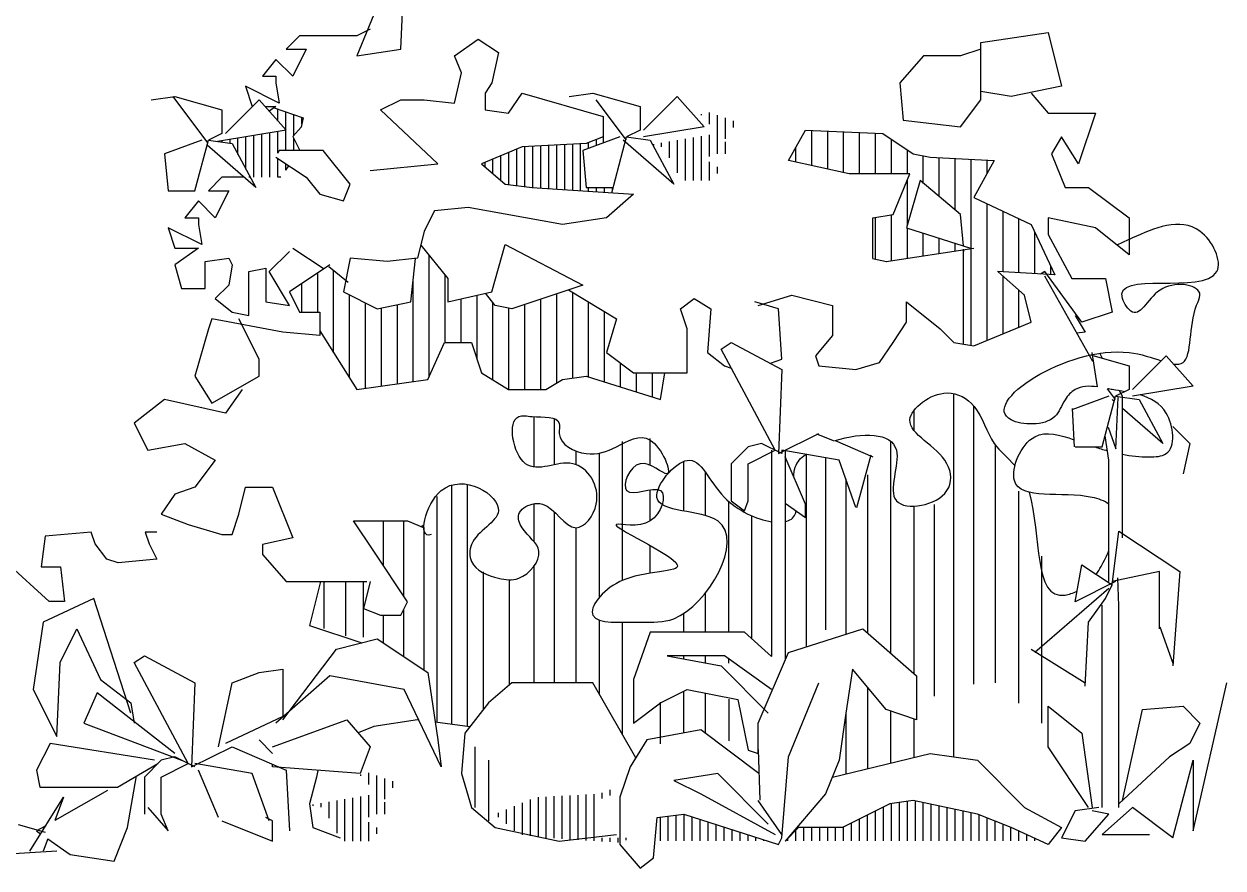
# Model space of a CAD drawing. Extents: x -15.8 to -8, y 56.1 to 69.5.
# Drawn here: x -13.434 to -11.046, y 61.356 to 63.038 of the extents above; entities that cross this region are included whole.
import ezdxf

# ---------------------------------------------------------------- set-up
doc = ezdxf.new("R2010")
doc.units = 0
doc.header["$LTSCALE"] = 0.01
doc.header["$MEASUREMENT"] = 0
doc.layers.add('MUEBLES', color=30, linetype='CONTINUOUS')
pattern_1 = [(90, (-142.3259, -85.999382), (-0.03175, 2e-18), [])]
pattern_2 = [(90, (-142.3259, -85.999382), (-0.015875, 1e-18), [])]

msp = doc.modelspace()

# ---------------------------------------------------------------- hatches: boundary and pattern name
at = {"layer": 'MUEBLES'}
h = msp.add_hatch(dxfattribs=at)
h.set_pattern_fill('LINE', color=256, scale=0.005, angle=90, style=0)
h.set_pattern_definition(pattern_2)
h.paths.add_polyline_path([(-12.9258, 62.786), (-12.8851, 62.786), (-12.8989, 62.8136), (-12.8826, 62.8321), (-12.878, 62.8507), (-12.936, 62.8708), (-12.9458, 62.8638), (-12.9124, 62.8263), (-13.0488, 62.8036), (-13.0199, 62.7995), (-12.9837, 62.7323), (-12.9229, 62.7323), (-12.9067, 62.7554), (-12.9326, 62.7726)])
h = msp.add_hatch(dxfattribs=at)
h.set_pattern_fill('LINE', color=256, scale=0.005, angle=90, style=0)
h.set_pattern_definition([(90, (-141.46602, -86.006094), (-0.015875, 1e-18), [])])
h.paths.add_polyline_path([(-12.066, 62.7793), (-12.0252, 62.7793), (-12.039, 62.8069), (-12.0228, 62.8254), (-12.0181, 62.8439), (-12.0761, 62.8641), (-12.0859, 62.8571), (-12.0525, 62.8196), (-12.1889, 62.7969), (-12.16, 62.7927), (-12.1238, 62.7256), (-12.063, 62.7256), (-12.0468, 62.7487), (-12.0727, 62.7659)])
h = msp.add_hatch(dxfattribs=at)
h.set_pattern_fill('LINE', color=256, scale=0.01, angle=90, style=0)
h.set_pattern_definition(pattern_1)
h.paths.add_polyline_path([(-11.5635, 62.5881), (-11.5635, 62.4003), (-11.542, 62.3967), (-11.4278, 62.4437), (-11.4412, 62.4974), (-11.494, 62.5443), (-11.4093, 62.5393), (-11.4009, 62.5444), (-11.3966, 62.5386), (-11.3807, 62.5377), (-11.4278, 62.6383), (-11.542, 62.6921), (-11.5017, 62.7659), (-11.6293, 62.7726), (-11.6629, 62.7793), (-11.7233, 62.8196), (-11.8779, 62.8263), (-11.9114, 62.7659), (-11.7905, 62.739), (-11.6696, 62.739), (-11.7032, 62.6585), (-11.7435, 62.6518), (-11.7435, 62.5708), (-11.7159, 62.5646)])
h.paths.add_polyline_path([(-11.6763, 62.6316), (-11.6494, 62.7256), (-11.5688, 62.6585), (-11.5631, 62.5959)], flags=16)
h = msp.add_hatch(dxfattribs=at)
h.set_pattern_fill('LINE', color=256, scale=0.005, angle=90, style=0)
h.set_pattern_definition(pattern_2)
h.paths.add_polyline_path([(-12.4421, 62.7927), (-12.5228, 62.7592), (-12.4757, 62.7189), (-12.422, 62.7122), (-12.2636, 62.7016), (-12.2608, 62.7122), (-12.3145, 62.7122), (-12.3212, 62.786), (-12.2809, 62.8007), (-12.2809, 62.8129), (-12.3145, 62.7995)])
h = msp.add_hatch(dxfattribs=at)
h.set_pattern_fill('LINE', color=256, scale=0.01, angle=90, style=0)
h.set_pattern_definition(pattern_1)
h.paths.add_polyline_path([(-12.6302, 62.3296), (-12.5967, 62.4034), (-12.5429, 62.4034), (-12.5228, 62.343), (-12.469, 62.3094), (-12.3951, 62.3094), (-12.3615, 62.3296), (-12.3145, 62.3363), (-12.1667, 62.2893), (-12.1578, 62.343), (-12.2003, 62.343), (-12.2205, 62.343), (-12.2742, 62.3833), (-12.2541, 62.4504), (-12.35, 62.5079), (-12.4623, 62.4705), (-12.4959, 62.4772), (-12.5151, 62.5012), (-12.5899, 62.484), (-12.5899, 62.5309), (-12.644, 62.5969), (-12.6504, 62.5712), (-12.6542, 62.5708), (-12.6638, 62.484), (-12.731, 62.4705), (-12.7982, 62.5041), (-12.7936, 62.5272), (-12.8283, 62.5556), (-12.9057, 62.5041), (-12.8855, 62.4638), (-12.8452, 62.4638), (-12.8452, 62.4263), (-12.7713, 62.3094)])
h = msp.add_hatch(dxfattribs=at)
h.set_pattern_fill('LINE', color=256, scale=0.005, angle=90, style=0)
h.set_pattern_definition([(90, (-142.144517, -87.32179), (-0.015875, 1e-18), [])])
h.paths.add_polyline_path([(-12.7444, 61.4636), (-12.7037, 61.4636), (-12.7175, 61.4912), (-12.7013, 61.5097), (-12.6966, 61.5282), (-12.7546, 61.5484), (-12.7644, 61.5414), (-12.731, 61.5039), (-12.8674, 61.4812), (-12.8385, 61.477), (-12.8023, 61.4099), (-12.7415, 61.4099), (-12.7253, 61.433), (-12.7512, 61.4502)])
h = msp.add_hatch(dxfattribs=at)
h.set_pattern_fill('LINE', color=256, scale=0.005, angle=90, style=0)
h.set_pattern_definition([(90, (-142.299029, -87.29494), (-0.015875, 1e-18), [])])
h.paths.add_polyline_path([(-12.2944, 61.4905), (-12.2541, 61.5051), (-12.2541, 61.5173), (-12.2876, 61.5039), (-12.4153, 61.4972), (-12.4959, 61.4636), (-12.4489, 61.4233), (-12.3951, 61.4166), (-12.2367, 61.4061), (-12.2339, 61.4166), (-12.2876, 61.4166)])
h = msp.add_hatch(dxfattribs=at)
h.set_pattern_fill('LINE', color=256, scale=0.005, angle=90, style=0)
h.set_pattern_definition(pattern_2)
h.paths.add_polyline_path([(-11.7099, 61.4838), (-11.804, 61.4368), (-11.8913, 61.4368), (-11.9174, 61.4107), (-11.4107, 61.4107), (-11.4681, 61.4368), (-11.5352, 61.4636), (-11.6629, 61.4905)])
h = msp.add_hatch(dxfattribs=at)
h.set_pattern_fill('LINE', color=256, scale=0.005, angle=90, style=0)
h.set_pattern_definition(pattern_2)
h.paths.add_polyline_path([(-11.955, 61.4107), (-12.1197, 61.4636), (-12.1734, 61.4569), (-12.1773, 61.4107)])

# ---------------------------------------------------------------- linework, layer by layer
for p, q in [((-12.684, 62.9874), (-12.6773, 63.1351)), ((-12.7109, 63.1217), (-12.7713, 62.974)), ((-12.8855, 63.0143), (-12.9124, 62.9874)), ((-12.8318, 63.0143), (-12.8855, 63.0143)), ((-12.7713, 63.0143), (-12.8318, 63.0143)), ((-12.7445, 63.0277), (-12.7713, 63.0143)), ((-11.5285, 63.0008), (-11.3942, 63.021)), ((-11.3942, 63.021), (-11.3673, 62.9136)), ((-12.9124, 62.9874), (-12.8721, 62.9874)), ((-12.8721, 62.9874), (-12.899, 62.9337)), ((-12.7713, 62.974), (-12.684, 62.9874)), ((-12.5765, 62.974), (-12.5295, 63.0075)), ((-12.5295, 63.0075), (-12.4892, 62.9807)), ((-11.5285, 62.9874), (-11.5688, 62.974)), ((-11.5285, 62.8867), (-11.5285, 63.0008)), ((-12.9326, 62.9673), (-12.9594, 62.9337)), ((-12.899, 62.9337), (-12.9326, 62.9673)), ((-12.5631, 62.9404), (-12.5765, 62.974)), ((-12.4892, 62.9807), (-12.5026, 62.9203)), ((-11.6427, 62.974), (-11.6898, 62.9203)), ((-11.5688, 62.974), (-11.6427, 62.974)), ((-12.5765, 62.88), (-12.5631, 62.9404)), ((-12.9594, 62.9337), (-12.9326, 62.9337)), ((-12.9326, 62.9337), (-12.9326, 62.9203)), ((-12.9326, 62.9203), (-12.9258, 62.88)), ((-12.5026, 62.9203), (-12.516, 62.9001)), ((-11.6898, 62.9203), (-11.683, 62.8464)), ((-13.1811, 62.8867), (-13.1341, 62.8934)), ((-13.0682, 62.8012), (-13.1371, 62.893)), ((-13.1341, 62.8934), (-13.04, 62.8666)), ((-12.9258, 62.88), (-12.993, 62.9136)), ((-12.993, 62.9136), (-12.9796, 62.8733)), ((-12.516, 62.9001), (-12.516, 62.8666)), ((-12.469, 62.8599), (-12.4421, 62.9001)), ((-12.4421, 62.9001), (-12.2809, 62.8532)), ((-12.3481, 62.8934), (-12.3011, 62.9001)), ((-12.3011, 62.9001), (-12.207, 62.8733)), ((-12.2003, 62.8263), (-12.1331, 62.8934)), ((-12.1331, 62.8934), (-12.0794, 62.833)), ((-11.4681, 62.8934), (-11.5285, 62.9035)), ((-11.3673, 62.9136), (-11.4681, 62.8934)), ((-11.4278, 62.9001), (-11.3942, 62.8599)), ((-13.0333, 62.8196), (-12.9661, 62.8867)), ((-12.9661, 62.8867), (-12.9124, 62.8263)), ((-12.9542, 62.8733), (-12.9326, 62.8733)), ((-12.9326, 62.8733), (-12.9458, 62.8638)), ((-12.936, 62.8708), (-12.878, 62.8507)), ((-12.7243, 62.8666), (-12.684, 62.8867)), ((-12.684, 62.8867), (-12.637, 62.8867)), ((-12.637, 62.8867), (-12.5765, 62.88)), ((-12.2339, 62.8062), (-12.2944, 62.8867)), ((-12.207, 62.8733), (-12.207, 62.8263)), ((-11.5688, 62.833), (-11.5285, 62.8867)), ((-13.04, 62.8666), (-13.04, 62.8196)), ((-12.878, 62.8507), (-12.8826, 62.8321)), ((-12.6101, 62.7592), (-12.7243, 62.8666)), ((-12.516, 62.8666), (-12.469, 62.8599)), ((-12.2809, 62.8532), (-12.2809, 62.8007)), ((-11.683, 62.8464), (-11.5688, 62.833)), ((-11.3942, 62.8599), (-11.3001, 62.8599)), ((-11.3001, 62.8599), (-11.3337, 62.7592)), ((-12.9124, 62.8263), (-13.0488, 62.8036)), ((-12.8826, 62.8321), (-12.8989, 62.8136)), ((-12.207, 62.8263), (-12.2339, 62.8129)), ((-12.0794, 62.833), (-12.2003, 62.8129)), ((-11.9114, 62.7659), (-11.8779, 62.8263)), ((-11.8779, 62.8263), (-11.7233, 62.8196)), ((-13.0803, 62.8062), (-13.1542, 62.7793)), ((-13.0938, 62.7055), (-13.0669, 62.8062)), ((-12.9729, 62.7122), (-13.0696, 62.796)), ((-13.04, 62.8196), (-13.0669, 62.8062)), ((-13.0669, 62.8062), (-13.0199, 62.7995)), ((-13.0199, 62.7995), (-12.9729, 62.7122)), ((-12.8989, 62.8136), (-12.885, 62.7858)), ((-12.3145, 62.7995), (-12.4421, 62.7927)), ((-12.2473, 62.8129), (-12.3212, 62.786)), ((-12.2809, 62.8129), (-12.3145, 62.7995)), ((-12.2636, 62.7016), (-12.2339, 62.8129)), ((-12.1398, 62.7189), (-12.2406, 62.8062)), ((-12.2339, 62.8129), (-12.1869, 62.8062)), ((-12.1869, 62.8062), (-12.1398, 62.7189)), ((-11.7233, 62.8196), (-11.6629, 62.7793)), ((-11.3673, 62.8129), (-11.3875, 62.7793)), ((-11.3337, 62.7592), (-11.3673, 62.8129)), ((-13.1542, 62.7793), (-13.1475, 62.7055)), ((-12.9326, 62.7726), (-12.8721, 62.7323)), ((-12.9258, 62.786), (-12.9288, 62.7801)), ((-12.8385, 62.786), (-12.9258, 62.786)), ((-12.7848, 62.7189), (-12.8385, 62.786)), ((-12.4421, 62.7927), (-12.5228, 62.7592)), ((-12.3212, 62.786), (-12.3145, 62.7122)), ((-11.6629, 62.7793), (-11.6293, 62.7726)), ((-11.6293, 62.7726), (-11.5017, 62.7659)), ((-11.3875, 62.7793), (-11.3606, 62.7122)), ((-12.9129, 62.7466), (-12.9067, 62.7554)), ((-12.7445, 62.7458), (-12.6101, 62.7592)), ((-12.5228, 62.7592), (-12.4757, 62.7189)), ((-11.7905, 62.739), (-11.9114, 62.7659)), ((-11.5017, 62.7659), (-11.542, 62.6921)), ((-13.04, 62.7323), (-13.0669, 62.7055)), ((-12.9961, 62.7323), (-13.04, 62.7323)), ((-12.9837, 62.7323), (-12.9863, 62.7323)), ((-12.9229, 62.7323), (-12.9288, 62.7323)), ((-12.8721, 62.7323), (-12.8452, 62.6988)), ((-11.6696, 62.739), (-11.7905, 62.739)), ((-11.7032, 62.6585), (-11.6696, 62.739)), ((-11.6494, 62.7256), (-11.6763, 62.6316)), ((-11.5688, 62.6585), (-11.6494, 62.7256)), ((-13.1475, 62.7055), (-13.0938, 62.7055)), ((-13.0669, 62.7055), (-13.0266, 62.7055)), ((-13.0266, 62.7055), (-13.0535, 62.6518)), ((-12.7982, 62.6853), (-12.7848, 62.7189)), ((-12.4757, 62.7189), (-12.422, 62.7122)), ((-12.422, 62.7122), (-12.2205, 62.6988)), ((-12.3145, 62.7122), (-12.2608, 62.7122)), ((-11.3606, 62.7122), (-11.3136, 62.7122)), ((-11.3136, 62.7122), (-11.2329, 62.6518)), ((-13.0871, 62.6853), (-13.1139, 62.6518)), ((-13.0535, 62.6518), (-13.0871, 62.6853)), ((-12.8452, 62.6988), (-12.7982, 62.6853)), ((-12.2205, 62.6988), (-12.2742, 62.6518)), ((-11.542, 62.6921), (-11.4278, 62.6383)), ((-12.6168, 62.6652), (-12.637, 62.6249)), ((-12.5496, 62.6719), (-12.6168, 62.6652)), ((-12.3615, 62.6383), (-12.5496, 62.6719)), ((-11.7435, 62.6518), (-11.7032, 62.6585)), ((-11.5631, 62.5959), (-11.5688, 62.6585)), ((-13.0803, 62.5981), (-13.1475, 62.6316)), ((-13.1475, 62.6316), (-13.1341, 62.5914)), ((-13.1139, 62.6518), (-13.0871, 62.6518)), ((-13.0871, 62.6518), (-13.0871, 62.6383)), ((-13.0871, 62.6383), (-13.0803, 62.5981)), ((-12.2742, 62.6518), (-12.3615, 62.6383)), ((-11.7435, 62.5712), (-11.7435, 62.6518)), ((-11.6763, 62.6316), (-11.5487, 62.5914)), ((-11.4278, 62.6383), (-11.3807, 62.5377)), ((-11.3942, 62.6518), (-11.3942, 62.6182)), ((-11.3001, 62.6316), (-11.3942, 62.6518)), ((-11.2329, 62.5779), (-11.3001, 62.6316)), ((-11.2329, 62.6518), (-11.2329, 62.5779)), ((-12.637, 62.6249), (-12.6504, 62.5712)), ((-11.3942, 62.6182), (-11.3471, 62.5309)), ((-13.1341, 62.5914), (-13.0871, 62.5914)), ((-13.0871, 62.5914), (-13.1341, 62.5578)), ((-12.946, 62.5444), (-12.9057, 62.5846)), ((-12.899, 62.5914), (-12.8385, 62.5511)), ((-12.644, 62.5969), (-12.5899, 62.5309)), ((-12.5026, 62.5041), (-12.4757, 62.5981)), ((-12.4757, 62.5981), (-12.3212, 62.5175)), ((-11.7166, 62.5645), (-11.542, 62.5914)), ((-11.5635, 62.5892), (-11.5635, 62.4003)), ((-11.5621, 62.5846), (-11.5624, 62.5882)), ((-13.1341, 62.5578), (-13.1206, 62.5108)), ((-13.0736, 62.5645), (-13.0266, 62.5712)), ((-13.0736, 62.5108), (-13.0736, 62.5645)), ((-13.0266, 62.5712), (-13.0199, 62.5578)), ((-13.0199, 62.5578), (-13.0266, 62.5175)), ((-12.8251, 62.5578), (-12.9057, 62.5041)), ((-12.7848, 62.5712), (-12.7982, 62.5041)), ((-12.7109, 62.5645), (-12.7848, 62.5712)), ((-12.6504, 62.5712), (-12.7109, 62.5645)), ((-12.6638, 62.484), (-12.6542, 62.5708)), ((-11.7438, 62.5708), (-11.7163, 62.5647)), ((-12.9863, 62.5444), (-12.9527, 62.5511)), ((-12.9863, 62.4907), (-12.9863, 62.5444)), ((-12.9527, 62.5511), (-12.9527, 62.484)), ((-12.9057, 62.4772), (-12.946, 62.5444)), ((-12.8273, 62.5548), (-12.7889, 62.5234)), ((-11.3807, 62.5377), (-11.4949, 62.5444)), ((-11.4412, 62.4974), (-11.494, 62.5443)), ((-11.4009, 62.5444), (-11.4093, 62.5393)), ((-11.3051, 62.3656), (-11.4011, 62.5356)), ((-11.327, 62.4437), (-11.4009, 62.5444)), ((-13.1206, 62.5108), (-13.0736, 62.5108)), ((-13.0266, 62.5175), (-13.0535, 62.4907)), ((-12.5899, 62.5309), (-12.5899, 62.484)), ((-12.3212, 62.5175), (-12.4623, 62.4705)), ((-11.3471, 62.5309), (-11.28, 62.5309)), ((-11.28, 62.5309), (-11.2665, 62.4638)), ((-13.0535, 62.4907), (-13.0199, 62.4638)), ((-12.9863, 62.4571), (-12.9863, 62.4907)), ((-12.9057, 62.5041), (-12.8855, 62.4638)), ((-12.7982, 62.5041), (-12.731, 62.4705)), ((-12.5899, 62.484), (-12.5026, 62.5041)), ((-12.4959, 62.4772), (-12.5151, 62.5012)), ((-12.35, 62.5079), (-12.2541, 62.4504)), ((-12.1264, 62.4705), (-12.0995, 62.4907)), ((-12.0995, 62.4907), (-12.066, 62.4705)), ((-11.9719, 62.4772), (-11.9047, 62.4974)), ((-11.9047, 62.4974), (-11.8241, 62.4772)), ((-11.4278, 62.4437), (-11.4412, 62.4974)), ((-13.0199, 62.4638), (-12.9863, 62.4571)), ((-12.9527, 62.484), (-12.9057, 62.4772)), ((-12.8855, 62.4638), (-12.8452, 62.4638)), ((-12.8452, 62.4638), (-12.8452, 62.4168)), ((-12.731, 62.4705), (-12.6638, 62.484)), ((-12.4623, 62.4705), (-12.4959, 62.4772)), ((-12.113, 62.4303), (-12.1264, 62.4705)), ((-12.066, 62.4705), (-12.0727, 62.3833)), ((-11.9316, 62.4705), (-11.9786, 62.484)), ((-11.9249, 62.3698), (-11.9316, 62.4705)), ((-11.8241, 62.4772), (-11.8241, 62.4168)), ((-11.6763, 62.484), (-11.6091, 62.4303)), ((-11.6763, 62.4437), (-11.6763, 62.484)), ((-11.2665, 62.4638), (-11.327, 62.4437)), ((-13.0602, 62.4504), (-13.0669, 62.4303)), ((-12.9191, 62.4235), (-13.0602, 62.4504)), ((-12.9661, 62.3698), (-13.0064, 62.4504)), ((-12.2541, 62.4504), (-12.2742, 62.3833)), ((-11.7032, 62.4034), (-11.6763, 62.4437)), ((-11.542, 62.3967), (-11.4278, 62.4437)), ((-11.3404, 62.4571), (-11.3203, 62.4235)), ((-13.0669, 62.4303), (-13.0938, 62.3363)), ((-12.8452, 62.4168), (-12.9191, 62.4235)), ((-12.8452, 62.4263), (-12.7713, 62.3094)), ((-12.113, 62.343), (-12.113, 62.4303)), ((-11.8241, 62.4168), (-11.8577, 62.3766)), ((-11.6091, 62.4303), (-11.5823, 62.4034)), ((-11.3203, 62.4235), (-11.3368, 62.4217)), ((-12.6302, 62.3296), (-12.5967, 62.4034)), ((-12.5967, 62.4034), (-12.5429, 62.4034)), ((-12.5429, 62.4034), (-12.5228, 62.343)), ((-12.0458, 62.39), (-12.0256, 62.4034)), ((-11.9383, 62.1886), (-12.0458, 62.39)), ((-12.0256, 62.4034), (-11.9249, 62.3497)), ((-11.7301, 62.3631), (-11.7032, 62.4034)), ((-11.5823, 62.4034), (-11.542, 62.3967)), ((-12.9661, 62.3363), (-12.9661, 62.3698)), ((-12.2742, 62.3833), (-12.2205, 62.343)), ((-12.0727, 62.3833), (-12.0391, 62.3564)), ((-11.9473, 62.3617), (-11.9249, 62.3698)), ((-11.8577, 62.3766), (-11.851, 62.3564)), ((-11.3096, 62.3783), (-11.2329, 62.3564)), ((-11.2961, 62.3146), (-11.3068, 62.3833)), ((-11.286, 62.3716), (-11.2913, 62.3817)), ((-11.2262, 62.3094), (-11.159, 62.3766)), ((-11.159, 62.3766), (-11.1053, 62.3161)), ((-12.5228, 62.343), (-12.469, 62.3094)), ((-12.2205, 62.343), (-12.2003, 62.343)), ((-12.2003, 62.343), (-12.113, 62.343)), ((-12.1667, 62.2893), (-12.1578, 62.343)), ((-12.0391, 62.3564), (-12.0255, 62.3519)), ((-11.9249, 62.3497), (-11.9316, 62.1819)), ((-11.851, 62.3564), (-11.7771, 62.3497)), ((-11.7771, 62.3497), (-11.7301, 62.3631)), ((-11.2329, 62.3564), (-11.2329, 62.3094)), ((-13.0938, 62.3363), (-13.0602, 62.2826)), ((-13.0602, 62.2826), (-12.9661, 62.3363)), ((-12.7713, 62.3094), (-12.6302, 62.3296)), ((-12.3951, 62.3094), (-12.3615, 62.3296)), ((-12.3615, 62.3296), (-12.3145, 62.3363)), ((-12.3145, 62.3363), (-12.1667, 62.2893)), ((-12.9997, 62.3094), (-13.0333, 62.2624)), ((-12.469, 62.3094), (-12.3951, 62.3094)), ((-11.5831, 62.3016), (-11.5831, 61.5779)), ((-11.2733, 62.296), (-11.3471, 62.2691)), ((-11.2867, 62.1953), (-11.2598, 62.296)), ((-11.2598, 62.2893), (-11.2763, 62.3112)), ((-11.2329, 62.3094), (-11.2598, 62.296)), ((-11.2598, 62.296), (-11.2128, 62.2893)), ((-11.2464, 62.296), (-11.2521, 62.307)), ((-11.2464, 62.0141), (-11.2464, 62.296)), ((-11.1053, 62.3161), (-11.2262, 62.296)), ((-13.1542, 62.2893), (-13.2147, 62.2423)), ((-13.0333, 62.2624), (-13.1542, 62.2893)), ((-11.5427, 62.2768), (-11.5427, 61.7228)), ((-11.3465, 62.2718), (-11.3422, 62.1955)), ((-11.2625, 62.2858), (-11.2665, 62.2893)), ((-11.2593, 62.1912), (-11.2549, 62.2936)), ((-11.1658, 62.202), (-11.2464, 62.2718)), ((-11.2128, 62.2893), (-11.1658, 62.202)), ((-12.4187, 62.2555), (-12.4187, 62.1549)), ((-12.3783, 62.2518), (-12.3783, 62.1595)), ((-11.6619, 62.2674), (-11.6619, 62.2282)), ((-13.2147, 62.2423), (-13.1878, 62.1886)), ((-11.2745, 62.2348), (-11.2593, 62.1912)), ((-11.1456, 62.2356), (-11.112, 62.202)), ((-13.1878, 62.1886), (-13.1139, 62.202)), ((-13.1139, 62.202), (-13.0535, 62.1685)), ((-12.2427, 62.206), (-12.2427, 61.9289)), ((-12.1879, 62.2118), (-12.1879, 62.159)), ((-11.9652, 62.202), (-11.9921, 62.1953)), ((-11.9249, 62.1819), (-11.9652, 62.202)), ((-11.9316, 62.1819), (-11.851, 62.2222)), ((-11.8556, 62.221), (-11.8208, 62.2074)), ((-11.8185, 62.208), (-11.7435, 62.1752)), ((-11.708, 62.2066), (-11.708, 61.7842)), ((-11.4995, 62.199), (-11.4995, 61.7252)), ((-11.2733, 62.1685), (-11.2809, 62.2171)), ((-11.112, 62.202), (-11.1255, 62.1416)), ((-12.335, 62.1871), (-12.335, 62.1599)), ((-12.2889, 62.1825), (-12.2889, 61.8949)), ((-11.9921, 62.1953), (-12.0256, 62.1617)), ((-11.9921, 62.1617), (-11.9383, 62.1886)), ((-11.945, 62.1886), (-11.945, 61.7778)), ((-11.8107, 62.1685), (-11.9249, 62.1886)), ((-11.9249, 62.1886), (-11.9249, 62.1819)), ((-11.9182, 62.1886), (-11.9182, 61.7702)), ((-11.8779, 62.0812), (-11.9182, 62.1752)), ((-11.9182, 62.1752), (-11.9182, 62.1752)), ((-11.8762, 62.18), (-11.8762, 61.7981)), ((-11.7472, 62.1784), (-11.7763, 62.074)), ((-11.3404, 62.1953), (-11.2867, 62.1953)), ((-13.0535, 62.1685), (-13.0938, 62.1148)), ((-12.1205, 62.1662), (-12.1205, 62.0674)), ((-12.0256, 62.1617), (-12.0256, 62.0879)), ((-11.9921, 62.0879), (-11.9921, 62.1617)), ((-11.8378, 62.1732), (-11.8378, 61.8309)), ((-11.7771, 62.0745), (-11.8107, 62.1685)), ((-11.2733, 61.9268), (-11.2733, 62.1685)), ((-12.0772, 62.1451), (-12.0772, 62.0585)), ((-11.7974, 62.1314), (-11.7974, 61.8221)), ((-11.7542, 62.1397), (-11.7542, 61.8245)), ((-13.0938, 62.1148), (-13.1341, 62.1013)), ((-13.0064, 62.0611), (-12.993, 62.1148)), ((-12.993, 62.1148), (-12.9393, 62.1148)), ((-12.9393, 62.1148), (-12.899, 62.0141)), ((-12.5831, 62.1196), (-12.5831, 61.6426)), ((-12.5514, 62.1196), (-12.5514, 61.6384)), ((-12.1879, 62.1096), (-12.1879, 62.047)), ((-11.4533, 62.1073), (-11.4533, 61.6849)), ((-13.1341, 62.1013), (-13.161, 62.0611)), ((-12.6119, 62.0965), (-12.6119, 61.6465)), ((-12.4187, 62.0819), (-12.4187, 62.0067)), ((-12.0311, 62.0871), (-12.0311, 61.8261)), ((-12.0256, 62.0879), (-11.9988, 62.0678)), ((-11.9988, 62.0678), (-11.9921, 62.0879)), ((-11.9182, 62.0831), (-11.8779, 62.0543)), ((-11.8779, 62.0543), (-11.8779, 62.0812)), ((-11.6215, 62.0807), (-11.6215, 61.6988)), ((-13.161, 62.0611), (-13.1072, 62.0409)), ((-13.0199, 62.0208), (-13.0064, 62.0611)), ((-12.3783, 62.0661), (-12.3783, 61.7254)), ((-11.9849, 62.058), (-11.9849, 61.8137)), ((-11.6619, 62.0771), (-11.6619, 61.7438)), ((-13.1072, 62.0409), (-13.04, 62.0208)), ((-12.778, 62.0476), (-12.6706, 62.0476)), ((-12.7377, 61.9872), (-12.778, 62.0476)), ((-12.7187, 62.0476), (-12.7187, 61.9586)), ((-12.6783, 62.0475), (-12.6783, 61.8981)), ((-12.6706, 62.0476), (-12.637, 62.0342)), ((-12.6435, 62.0368), (-12.6377, 62.0396)), ((-12.6379, 62.0331), (-12.6379, 61.7507)), ((-12.335, 62.0342), (-12.335, 61.7254)), ((-13.3923, 62.0176), (-13.4, 61.9563)), ((-13.3003, 62.0252), (-13.3923, 62.0176)), ((-13.2927, 62.0023), (-13.3003, 62.0252)), ((-13.193, 62.0252), (-13.1854, 62.0023)), ((-13.17, 62.0252), (-13.193, 62.0252)), ((-13.04, 62.0208), (-13.0199, 62.0208)), ((-12.899, 62.0141), (-12.9594, 62.0006)), ((-11.2665, 61.9201), (-11.2531, 62.0275)), ((-11.2531, 62.0275), (-11.1322, 61.9469)), ((-13.2697, 61.9716), (-13.2927, 62.0023)), ((-13.1854, 62.0023), (-13.17, 61.9716)), ((-12.9594, 62.0006), (-12.9594, 61.9805)), ((-12.6706, 61.8865), (-12.7377, 61.9872)), ((-12.1879, 61.9992), (-12.1879, 61.9434)), ((-13.3846, 61.8874), (-13.4689, 61.964)), ((-13.2467, 61.964), (-13.2697, 61.9716)), ((-13.17, 61.9716), (-13.2467, 61.964)), ((-12.9594, 61.9805), (-12.9124, 61.9268)), ((-11.4072, 61.9778), (-11.4072, 61.6445)), ((-11.3404, 61.8865), (-11.327, 61.9604)), ((-11.327, 61.9604), (-11.2665, 61.9201)), ((-13.4, 61.9563), (-13.3616, 61.9563)), ((-13.3616, 61.9563), (-13.354, 61.8874)), ((-12.5196, 61.9466), (-12.5196, 61.6719)), ((-12.4187, 61.9572), (-12.4187, 61.7254)), ((-11.1725, 61.9469), (-11.2665, 61.9268)), ((-11.1725, 61.8328), (-11.1725, 61.9469)), ((-11.1322, 61.9469), (-11.1456, 61.759)), ((-12.9124, 61.9268), (-12.7512, 61.9268)), ((-12.8435, 61.9268), (-12.8654, 61.8395)), ((-12.8369, 61.9268), (-12.8369, 61.8333)), ((-12.7937, 61.9268), (-12.7937, 61.8189)), ((-12.759, 61.9268), (-12.759, 61.816)), ((-12.7445, 61.9268), (-12.7579, 61.8731)), ((-12.4677, 61.9304), (-12.4677, 61.7208)), ((-11.2733, 61.9134), (-11.421, 61.7858)), ((-11.2598, 61.9268), (-11.3404, 61.8865)), ((-11.28, 61.8932), (-11.2665, 61.9201)), ((-11.2532, 61.8783), (-11.2556, 61.9341)), ((-13.2953, 61.8932), (-13.3961, 61.8462)), ((-13.2214, 61.665), (-13.2953, 61.8932)), ((-12.0772, 61.9041), (-12.0772, 61.8261)), ((-11.3136, 61.8462), (-11.28, 61.8932)), ((-13.354, 61.8874), (-13.3846, 61.8874)), ((-12.7579, 61.8731), (-12.7243, 61.8597)), ((-12.684, 61.8597), (-12.6706, 61.8865)), ((-12.6783, 61.8711), (-12.6783, 61.7776)), ((-11.2867, 61.477), (-11.2867, 61.8798)), ((-11.2531, 61.477), (-11.2531, 61.8798)), ((-13.3961, 61.8462), (-13.4162, 61.712)), ((-12.7243, 61.8597), (-12.684, 61.8597)), ((-12.7187, 61.8597), (-12.7187, 61.8045)), ((-12.2889, 61.8504), (-12.2889, 61.7041)), ((-12.2427, 61.8457), (-12.2427, 61.6234)), ((-12.1205, 61.8633), (-12.1205, 61.8261)), ((-11.3203, 61.7187), (-11.3136, 61.8462)), ((-13.3625, 61.7657), (-13.3289, 61.8328)), ((-13.3289, 61.8328), (-13.2819, 61.7321)), ((-12.8654, 61.8395), (-12.7617, 61.805)), ((-12.1869, 61.8261), (-12.2205, 61.7321)), ((-11.9988, 61.8261), (-12.1869, 61.8261)), ((-11.945, 61.7778), (-11.9988, 61.8261)), ((-11.9114, 61.7858), (-11.7637, 61.8328)), ((-11.7637, 61.8328), (-11.6562, 61.7388)), ((-11.1717, 61.8364), (-11.1461, 61.7642)), ((-12.8116, 61.7925), (-12.731, 61.8127)), ((-12.731, 61.8127), (-12.6302, 61.7456)), ((-13.2147, 61.7657), (-13.1945, 61.7791)), ((-13.1945, 61.7791), (-13.0938, 61.7254)), ((-12.9191, 61.6516), (-12.8116, 61.7925)), ((-12.1533, 61.7791), (-12.0458, 61.759)), ((-12.0391, 61.7791), (-12.1533, 61.7791)), ((-12.1205, 61.7791), (-12.1205, 61.773)), ((-12.0772, 61.7791), (-12.0772, 61.7649)), ((-11.945, 61.712), (-12.0391, 61.7791)), ((-12.0311, 61.7734), (-12.0311, 61.7646)), ((-11.9719, 61.6449), (-11.9114, 61.7858)), ((-11.4278, 61.7925), (-11.3203, 61.7254)), ((-13.3692, 61.618), (-13.3625, 61.7657)), ((-13.1072, 61.5643), (-13.2147, 61.7657)), ((-13.0199, 61.7254), (-12.9661, 61.7456)), ((-12.9661, 61.7456), (-12.9191, 61.7523)), ((-12.9191, 61.7523), (-12.9191, 61.712)), ((-12.6302, 61.7456), (-12.6101, 61.6113)), ((-12.0458, 61.759), (-11.9517, 61.665)), ((-11.7838, 61.7523), (-11.7972, 61.665)), ((-11.7166, 61.6717), (-11.7838, 61.7523)), ((-13.2819, 61.7321), (-13.2214, 61.6851)), ((-13.0938, 61.7254), (-13.1005, 61.5576)), ((-13.0468, 61.5979), (-13.0199, 61.7254)), ((-12.8251, 61.7388), (-12.9326, 61.6449)), ((-12.6773, 61.712), (-12.8251, 61.7388)), ((-12.4623, 61.7254), (-12.5093, 61.6851)), ((-12.3011, 61.7254), (-12.4623, 61.7254)), ((-12.2156, 61.576), (-12.3011, 61.7254)), ((-12.2205, 61.7321), (-12.2205, 61.6449)), ((-11.9114, 61.5777), (-11.851, 61.7254)), ((-11.6562, 61.7388), (-11.6562, 61.6516)), ((-11.1053, 61.4301), (-11.0381, 61.7254)), ((-13.4162, 61.712), (-13.3692, 61.618)), ((-13.2886, 61.7053), (-13.3155, 61.6449)), ((-13.1341, 61.5844), (-13.2886, 61.7053)), ((-12.9191, 61.712), (-12.9191, 61.6583)), ((-12.6034, 61.5576), (-12.6773, 61.712)), ((-12.1667, 61.6851), (-12.113, 61.712)), ((-12.1205, 61.7082), (-12.1205, 61.625)), ((-12.113, 61.712), (-12.0122, 61.6919)), ((-12.0772, 61.7048), (-12.0772, 61.6248)), ((-11.7542, 61.7167), (-11.7542, 61.5543)), ((-13.2214, 61.6851), (-13.2147, 61.6449)), ((-12.5093, 61.6851), (-12.5564, 61.6247)), ((-12.2205, 61.6449), (-12.1667, 61.6851)), ((-12.1671, 61.6865), (-12.1671, 61.6033)), ((-12.0304, 61.6927), (-12.0304, 61.6095)), ((-12.0122, 61.6919), (-11.9921, 61.5912)), ((-11.3942, 61.6784), (-11.327, 61.6247)), ((-11.3942, 61.5979), (-11.3942, 61.6784)), ((-11.2061, 61.6717), (-11.1255, 61.6784)), ((-11.1255, 61.6784), (-11.0919, 61.6449)), ((-12.9191, 61.6583), (-13.0333, 61.6046)), ((-12.9393, 61.5979), (-12.7915, 61.6516)), ((-12.7915, 61.6516), (-12.7445, 61.5979)), ((-12.6504, 61.6516), (-12.7377, 61.6382)), ((-12.6482, 61.6513), (-12.6504, 61.6516)), ((-11.7972, 61.665), (-11.8107, 61.571)), ((-11.7974, 61.6636), (-11.7974, 61.5439)), ((-11.6562, 61.6516), (-11.7166, 61.6717)), ((-11.708, 61.6689), (-11.708, 61.5655)), ((-11.6619, 61.6535), (-11.6619, 61.5766)), ((-11.2464, 61.4905), (-11.2061, 61.6717)), ((-13.3155, 61.6449), (-13.1206, 61.571)), ((-12.7377, 61.6382), (-12.7688, 61.6257)), ((-12.5463, 61.6377), (-12.6154, 61.6469)), ((-12.0861, 61.6314), (-12.1936, 61.6113)), ((-11.9703, 61.5446), (-12.0861, 61.6314)), ((-11.9719, 61.5844), (-11.9719, 61.6449)), ((-11.0919, 61.6449), (-11.112, 61.6046)), ((-13.3826, 61.6046), (-13.4095, 61.5509)), ((-13.1744, 61.571), (-13.3826, 61.6046)), ((-12.9393, 61.5844), (-12.9661, 61.6113)), ((-12.6101, 61.6113), (-12.6034, 61.5576)), ((-12.5564, 61.6247), (-12.5631, 61.5442)), ((-12.1936, 61.6113), (-12.2272, 61.5576)), ((-11.327, 61.6247), (-11.3068, 61.477)), ((-11.112, 61.6046), (-11.1523, 61.5777)), ((-13.1341, 61.5777), (-13.161, 61.571)), ((-13.0938, 61.5576), (-13.1341, 61.5777)), ((-13.1005, 61.5576), (-13.0199, 61.5979)), ((-13.0199, 61.5979), (-12.9124, 61.5509)), ((-12.7445, 61.5979), (-12.7646, 61.5442)), ((-12.5362, 61.5979), (-12.5362, 61.477)), ((-11.9921, 61.5912), (-11.9719, 61.5844)), ((-11.9716, 61.5921), (-11.9687, 61.4913)), ((-11.9249, 61.4166), (-11.9114, 61.5777)), ((-11.8241, 61.5375), (-11.6293, 61.5844)), ((-11.6293, 61.5844), (-11.5352, 61.571)), ((-11.3136, 61.477), (-11.3942, 61.5979)), ((-11.1523, 61.5777), (-11.2531, 61.4838)), ((-13.2483, 61.5173), (-13.1677, 61.5643)), ((-13.161, 61.571), (-13.1945, 61.5375)), ((-13.161, 61.5375), (-13.1072, 61.5643)), ((-12.9796, 61.5442), (-13.0938, 61.5643)), ((-12.9393, 61.5576), (-12.9393, 61.5626)), ((-12.7646, 61.5442), (-12.9393, 61.5576)), ((-12.5093, 61.571), (-12.5093, 61.4502)), ((-12.2272, 61.5576), (-12.2473, 61.4972)), ((-11.8107, 61.571), (-11.8375, 61.5039)), ((-11.5352, 61.571), (-11.4412, 61.477)), ((-11.1456, 61.4166), (-11.1053, 61.571)), ((-11.1053, 61.571), (-11.1053, 61.4301)), ((-13.4095, 61.5509), (-13.4028, 61.5173)), ((-13.2281, 61.4368), (-13.21, 61.5397)), ((-13.1945, 61.5375), (-13.1945, 61.4636)), ((-13.161, 61.4636), (-13.161, 61.5375)), ((-13.0871, 61.5509), (-13.0871, 61.5509)), ((-13.0468, 61.4569), (-13.0871, 61.5509)), ((-12.946, 61.4502), (-12.9796, 61.5442)), ((-12.9124, 61.5509), (-12.9057, 61.4301)), ((-12.8519, 61.5375), (-12.8654, 61.4838)), ((-12.849, 61.5507), (-12.8519, 61.5375)), ((-12.5631, 61.5442), (-12.5429, 61.477)), ((-12.0525, 61.5442), (-12.1398, 61.5307)), ((-12.1398, 61.5307), (-12.0861, 61.5039)), ((-11.9517, 61.4435), (-12.0525, 61.5442)), ((-13.4028, 61.5173), (-13.3625, 61.5173)), ((-13.2684, 61.5106), (-13.3732, 61.4508)), ((-13.3625, 61.5173), (-13.2483, 61.5173)), ((-13.423, 61.3898), (-13.3558, 61.4972)), ((-13.3558, 61.4972), (-13.3732, 61.4508)), ((-12.8654, 61.4838), (-12.8587, 61.4368)), ((-12.2473, 61.4972), (-12.2473, 61.4032)), ((-12.0861, 61.5039), (-11.9383, 61.4233)), ((-11.9249, 61.4233), (-11.9719, 61.4905)), ((-11.8375, 61.5039), (-11.9182, 61.4099)), ((-11.7099, 61.4838), (-11.804, 61.4368)), ((-11.6629, 61.4905), (-11.7099, 61.4838)), ((-11.5352, 61.4636), (-11.6629, 61.4905)), ((-13.1878, 61.477), (-13.1475, 61.4301)), ((-13.1475, 61.4301), (-13.161, 61.4636)), ((-12.5429, 61.477), (-12.4959, 61.4368)), ((-12.1734, 61.4569), (-12.1197, 61.4636)), ((-12.1197, 61.4636), (-11.9316, 61.4032)), ((-11.4681, 61.4368), (-11.5352, 61.4636)), ((-11.4412, 61.477), (-11.3673, 61.4368)), ((-11.3404, 61.4703), (-11.3673, 61.4166)), ((-11.2934, 61.477), (-11.3404, 61.4703)), ((-11.3203, 61.4099), (-11.2733, 61.4636)), ((-11.2733, 61.4636), (-11.3068, 61.4703)), ((-11.2262, 61.477), (-11.2867, 61.4233)), ((-11.1456, 61.4166), (-11.2262, 61.477)), ((-13.4459, 61.4432), (-13.3923, 61.4279)), ((-13.3912, 61.4405), (-13.4095, 61.4301)), ((-13.255, 61.3696), (-13.2281, 61.4368)), ((-13.04, 61.4502), (-12.9393, 61.4099)), ((-12.9393, 61.4502), (-12.9527, 61.4569)), ((-12.9393, 61.4099), (-12.9393, 61.4502)), ((-12.8587, 61.4368), (-12.8049, 61.4166)), ((-12.4959, 61.4368), (-12.3683, 61.4099)), ((-12.1802, 61.3764), (-12.1734, 61.4569)), ((-11.8913, 61.4368), (-11.9182, 61.4099)), ((-11.804, 61.4368), (-11.8913, 61.4368)), ((-11.3942, 61.4032), (-11.4681, 61.4368)), ((-11.3673, 61.4368), (-11.3942, 61.4032)), ((-13.4095, 61.4301), (-13.4013, 61.4243)), ((-13.3869, 61.4142), (-13.3961, 61.3898)), ((-13.3869, 61.4142), (-13.3423, 61.3831)), ((-12.3683, 61.4099), (-12.2541, 61.4233)), ((-11.9316, 61.4032), (-11.9249, 61.4166)), ((-11.3673, 61.4166), (-11.3203, 61.4099)), ((-11.2867, 61.4233), (-11.1926, 61.4233)), ((-13.3693, 61.3896), (-13.4996, 61.3819)), ((-12.2473, 61.4032), (-12.207, 61.3562)), ((-13.3423, 61.3831), (-13.255, 61.3696)), ((-12.207, 61.3562), (-12.1802, 61.3764))]:
    msp.add_line(p, q, dxfattribs=at)
for points, knots in [([(-11.1446, 62.3603), (-11.1367, 62.3591), (-11.1048, 62.3617), (-11.1162, 62.4469), (-11.0788, 62.5158), (-11.1828, 62.5344), (-11.2136, 62.4376), (-11.2958, 62.5573), (-11.0031, 62.4742), (-11.0967, 62.6692), (-11.1991, 62.6239), (-11.2478, 62.6017), (-11.2573, 62.5974)], [5.7698575, 5.7698575, 5.7698575, 5.7698575, 5.7997387, 5.9169763, 5.9382052, 6.0133103, 6.0898835, 6.1234566, 6.3190711, 6.4063467, 6.5413717, 6.5777824, 6.5777824, 6.5777824, 6.5777824]), ([(-11.2961, 62.3146), (-11.3123, 62.3168), (-11.3369, 62.3168), (-11.365, 62.2875), (-11.3804, 62.2349), (-11.5899, 62.2452), (-11.3208, 62.4203), (-11.187, 62.3726), (-11.1688, 62.3668)], [5.2180423, 5.2180423, 5.2180423, 5.2180423, 5.2644014, 5.2928919, 5.3320414, 5.4196303, 5.6903835, 5.7434238, 5.7434238, 5.7434238, 5.7434238]), ([(-11.8185, 62.208), (-11.7654, 62.2244), (-11.658, 62.2254), (-11.7396, 62.0559), (-11.583, 62.0839), (-11.589, 62.1887), (-11.7168, 62.2361), (-11.6029, 62.3211), (-11.5283, 62.2751), (-11.5126, 62.2028), (-11.4742, 62.1736), (-11.4604, 62.158)], [3.139475, 3.139475, 3.139475, 3.139475, 3.2674691, 3.3681601, 3.4709202, 3.5246219, 3.6389725, 3.7303212, 3.7903976, 3.8745223, 3.9355003, 3.9355003, 3.9355003, 3.9355003]), ([(-11.2414, 62.3052), (-11.2497, 62.3066), (-11.2614, 62.3084), (-11.2731, 62.3106), (-11.2763, 62.3112)], [5.16736109, 5.16736109, 5.16736109, 5.16736109, 5.19050607, 5.19949474, 5.19949474, 5.19949474, 5.19949474]), ([(-11.2464, 62.1804), (-11.2293, 62.1771), (-11.2004, 62.1739), (-11.1372, 62.178), (-11.148, 62.2703), (-11.1894, 62.2925), (-11.2107, 62.2986)], [4.905133, 4.905133, 4.905133, 4.905133, 4.9583939, 4.9926465, 5.0731988, 5.137655, 5.137655, 5.137655, 5.137655]), ([(-12.6235, 62.0208), (-12.6513, 62.0098), (-12.6142, 62.1775), (-12.4342, 62.0681), (-12.5474, 62.0222), (-12.5472, 61.9532), (-12.4961, 61.9327), (-12.4398, 61.926), (-12.3878, 61.99), (-12.44, 62.022), (-12.4558, 62.065), (-12.4263, 62.0827), (-12.3806, 62.0835), (-12.3425, 62.004), (-12.2712, 62.0919), (-12.3345, 62.1938), (-12.449, 62.1165), (-12.4756, 62.2649), (-12.4133, 62.2527), (-12.3618, 62.2583), (-12.375, 62.2032), (-12.3125, 62.1722), (-12.2535, 62.1922), (-12.1821, 62.2396), (-12.1275, 62.1056), (-12.2136, 62.1936), (-12.2607, 62.0763), (-12.1413, 62.1381), (-12.1762, 62.0228), (-12.3266, 62.0641), (-12.0388, 61.9345), (-12.2487, 61.9562), (-12.3367, 61.8383), (-12.2091, 61.8489), (-12.0975, 61.8388), (-11.9508, 62.0865), (-12.2291, 62.0557), (-12.0969, 62.2146), (-12.0609, 62.0912), (-11.9754, 62.0504), (-11.945, 62.046)], [0, 0, 0, 0, 0.089562, 0.21066, 0.296651, 0.330214, 0.393577, 0.433884, 0.501029, 0.558788, 0.586467, 0.620047, 0.6402, 0.722181, 0.784089, 0.877363, 0.971413, 1.066347, 1.093218, 1.148611, 1.168749, 1.23591, 1.297843, 1.366349, 1.441411, 1.498803, 1.558853, 1.626031, 1.689718, 1.75723, 1.902524, 2.021556, 2.107546, 2.202548, 2.270061, 2.483422, 2.613151, 2.708585, 2.81305, 2.896184, 2.896184, 2.896184, 2.896184]), ([(-11.2733, 62.0809), (-11.2818, 62.0875), (-11.3481, 62.1117), (-11.5003, 62.0752), (-11.4333, 62.2388), (-11.3695, 62.2188), (-11.343, 62.2096)], [4.4370016, 4.4370016, 4.4370016, 4.4370016, 4.4717086, 4.6298213, 4.7259458, 4.8043302, 4.8043302, 4.8043302, 4.8043302]), ([(-11.901, 62.1351), (-11.901, 62.1422), (-11.8988, 62.1603), (-11.8871, 62.1732), (-11.8775, 62.1802)], [3.0320133, 3.0320133, 3.0320133, 3.0320133, 3.05204011, 3.08553735, 3.08553735, 3.08553735, 3.08553735]), ([(-11.4322, 62.1048), (-11.4072, 62.0195), (-11.4267, 61.8756), (-11.3446, 61.904), (-11.3365, 61.908)], [3.9907659, 3.9907659, 3.9907659, 3.9907659, 4.2123361, 4.2380558, 4.2380558, 4.2380558, 4.2380558]), ([(-11.9182, 62.0462), (-11.9086, 62.0484), (-11.8996, 62.0544), (-11.8966, 62.0651), (-11.8962, 62.0674)], [2.92364162, 2.92364162, 2.92364162, 2.92364162, 2.95806223, 2.96656937, 2.96656937, 2.96656937, 2.96656937]), ([(-11.2983, 61.9412), (-11.2915, 61.9509), (-11.2834, 61.9661), (-11.2754, 61.9835), (-11.2733, 61.9886)], [4.28933155, 4.28933155, 4.28933155, 4.28933155, 4.32506725, 4.33928376, 4.33928376, 4.33928376, 4.33928376])]:
    msp.add_open_spline(points, degree=3, knots=knots, dxfattribs=at)
msp.add_open_spline([(-11.3014, 62.1953), (-11.2929, 62.1925), (-11.2846, 62.1899), (-11.2762, 62.1876)], degree=3, dxfattribs=at)

doc.saveas('drawing.dxf')
